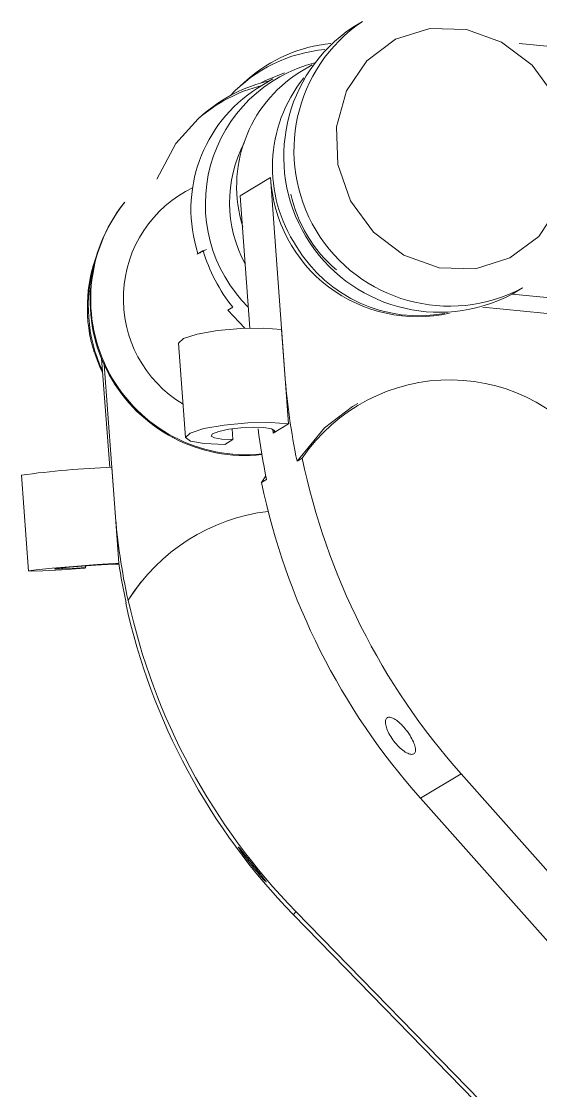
# Model space of a CAD drawing. Header units: millimetres. Extents: x 0 to 1189, y 0 to 841.
# Drawn here: x 357.12 to 360.36, y 450.86 to 457.53 of the extents above; entities that cross this region are included whole.
import ezdxf

# ---------------------------------------------------------------- set-up
doc = ezdxf.new("R2010")
doc.units = ezdxf.units.MM
doc.layers.get('0').update_dxf_attribs({"lineweight": 18})

msp = doc.modelspace()

# ---------------------------------------------------------------- linework, layer by layer
at = {"color": 7, "linetype": 'Continuous', "lineweight": 15}
for p, q in [((359.2487, 457.5332), (359.1852, 457.4951)), ((360.2261, 457.3949), (361.4262, 457.2788)), ((358.933, 457.2622), (358.8567, 457.2164)), ((358.5283, 457.1681), (358.4865, 457.1312)), ((358.6883, 457.1737), (358.5932, 457.1167)), ((358.2502, 456.9492), (358.2223, 456.9246)), ((358.6745, 456.5591), (358.4843, 456.445)), ((358.6745, 456.5591), (358.7635, 455.3329)), ((358.5443, 455.6191), (358.4843, 456.445)), ((357.7646, 456.4057), (357.7607, 456.4009)), ((358.2526, 456.1045), (358.2209, 456.0854)), ((360.1832, 455.8315), (360.2466, 455.8695)), ((361.0259, 455.7494), (360.1824, 455.831)), ((358.4382, 455.7502), (358.4065, 455.7312)), ((358.4065, 455.7312), (358.5134, 455.618)), ((360.8469, 455.6673), (359.9992, 455.7494)), ((358.7432, 455.6102), (358.7633, 455.3328)), ((358.1001, 455.5252), (358.1428, 454.9361)), ((357.5745, 455.4705), (357.5726, 455.4681)), ((357.6701, 454.7501), (357.619, 455.4285)), ((357.6344, 455.3925), (357.7041, 454.4692)), ((358.7633, 455.3328), (358.7635, 455.3329)), ((358.7633, 455.3328), (358.7859, 455.0212)), ((359.2183, 455.1485), (359.1866, 455.1295)), ((358.4337, 454.9907), (358.4385, 454.9242)), ((358.6893, 454.9875), (358.691, 454.9642)), ((358.691, 454.9642), (358.7859, 455.0212)), ((358.3878, 454.8937), (358.4385, 454.9242)), ((358.8712, 454.8083), (358.8395, 454.7893)), ((357.6828, 454.7508), (357.7041, 454.4692)), ((357.1186, 454.7016), (357.1638, 454.1034)), ((358.6448, 454.6971), (358.6176, 454.6562)), ((358.6176, 454.6562), (358.6493, 454.6752)), ((357.7041, 454.4692), (357.7041, 454.4692)), ((357.7041, 454.4692), (357.728, 454.1527)), ((357.5157, 454.1218), (357.5188, 454.1256)), ((357.5182, 454.1347), (357.5188, 454.1256)), ((357.7221, 454.1454), (357.728, 454.1527)), ((357.7221, 454.1456), (357.7221, 454.1454)), ((357.8651, 454.0335), (357.7842, 453.9196)), ((357.8671, 454.0359), (357.8651, 454.0335)), ((357.7862, 453.9221), (357.7842, 453.9196)), ((357.7706, 453.9027), (357.7725, 453.9051)), ((359.8634, 452.8374), (359.6098, 452.6853)), ((363.4281, 448.8261), (359.8634, 452.8374)), ((361.4599, 450.6034), (359.6098, 452.6853)), ((358.8324, 451.9783), (358.8168, 451.9589)), ((362.5251, 448.1947), (358.8324, 451.9783)), ((360.7323, 449.9962), (358.8168, 451.9589))]:
    msp.add_line(p, q, dxfattribs=at)
for points in [[(360.1683, 456.0575), (360.3477, 456.1918), (360.4745, 456.3796), (360.5363, 456.6027), (360.5272, 456.8391), (360.4479, 457.0658), (360.3063, 457.2605), (360.1163, 457.4042), (359.8963, 457.4829), (359.668, 457.4887), (359.4537, 457.4212), (359.2744, 457.287), (359.1476, 457.0992), (359.0857, 456.8761), (359.0949, 456.6397), (359.1741, 456.413), (359.3157, 456.2183), (359.5058, 456.0745), (359.7257, 455.9959), (359.954, 455.99), (360.1683, 456.0575)], [(358.6118, 457.1475), (358.6381, 457.1615), (358.7616, 457.2128)], [(357.9638, 456.5484), (358.0837, 456.7721), (358.2223, 456.9246)], [(358.7432, 455.6102), (358.6307, 455.6193), (358.4891, 455.6168), (358.3424, 455.6033), (358.2155, 455.5809), (358.1299, 455.5535), (358.1001, 455.5257), (358.1001, 455.5252)], [(359.1866, 455.1295), (359.0103, 454.9963), (358.8395, 454.7893)], [(358.7859, 455.0212), (358.6734, 455.0303), (358.5318, 455.0278), (358.3852, 455.0143), (358.2583, 454.9919), (358.1727, 454.9645), (358.1428, 454.9367), (358.1738, 454.9132), (358.2603, 454.8981), (358.3878, 454.8937)], [(358.4385, 454.9242), (358.3709, 454.9263), (358.3233, 454.9339), (358.3029, 454.9458), (358.3127, 454.9602), (358.3514, 454.9749), (358.413, 454.9877), (358.4881, 454.9966), (358.5653, 455.0002), (358.6328, 454.9981), (358.6805, 454.9905), (358.7009, 454.9786), (358.691, 454.9642)], [(357.728, 454.1527), (357.592, 454.1438), (357.4442, 454.1326), (357.3098, 454.121), (357.2114, 454.1111), (357.1658, 454.1045), (357.1806, 454.1022), (357.2534, 454.1048), (357.3718, 454.1117), (357.5157, 454.1218)], [(357.5188, 454.1256), (357.4364, 454.1199), (357.3695, 454.116), (357.3303, 454.1148), (357.3259, 454.1164), (357.3571, 454.1205), (357.4182, 454.1265), (357.4982, 454.1332), (357.5826, 454.1394), (357.6563, 454.1439), (357.7057, 454.1461), (357.7221, 454.1454)]]:
    msp.add_lwpolyline(points, dxfattribs=at)
for centre, radius, start, end in [((359.7914, 456.7276), 0.9713, 123.96759, 297.94812), ((359.728, 456.6896), 0.9713, 123.96732, 297.94839), ((359.1379, 456.4769), 0.9216, 95.46604, 131.40744), ((359.0964, 456.4395), 0.922, 95.21169, 136.78737), ((359.1765, 456.3938), 0.9095, 104.00863, 225.125), ((359.3057, 456.5025), 0.8433, 122.16788, 197.26767), ((359.5769, 456.6239), 0.8911, 141.35231, 213.80805), ((359.0708, 456.3614), 0.8936, 122.3072, 197.99169), ((358.8717, 456.2448), 0.9394, 102.46755, 131.42127), ((359.223, 456.4036), 0.805, 152.43211, 208.44601), ((359.5911, 456.6083), 0.9179, 183.07224, 282.54355), ((359.6376, 456.6354), 0.8554, 192.11879, 229.79698), ((358.5175, 455.794), 0.97, 141.27082, 276.08311), ((358.5213, 455.7988), 0.97, 141.27058, 275.80862), ((359.6, 456.5873), 0.891, 211.03005, 280.49224), ((358.48, 455.748), 0.9496, 159.36261, 197.14742), ((359.2313, 456.3916), 1.0199, 196.35017, 218.96121), ((358.4859, 455.7553), 0.9497, 163.57862, 204.89408), ((358.4825, 455.7506), 0.9502, 197.14622, 205.60706), ((362.9058, 455.6346), 4.1532, 184.16506, 191.7427), ((359.7934, 454.1808), 1.1155, 32.87408, 145.76439), ((362.7323, 455.5234), 4.1702, 187.33023, 191.73473), ((363.0668, 455.6853), 4.2863, 191.80631, 221.63881), ((357.8942, 449.0763), 5.6785, 92.13348, 97.85033), ((362.8132, 455.5332), 4.2863, 191.80631, 221.63881), ((361.6917, 454.7699), 3.9989, 184.31356, 192.27703), ((358.8022, 453.2852), 1.1991, 96.85133, 147.92226), ((361.6829, 454.7559), 4.0018, 188.68734, 192.27534), ((361.6957, 454.7729), 4.001, 192.27838, 224.30455), ((361.6801, 454.7535), 4.001, 192.27815, 224.30449)]:
    msp.add_arc(centre, radius, start, end, dxfattribs=at)
at = {"color": 8, "linetype": 'Continuous', "lineweight": 15}
for centre, radius, start, end in [((358.8436, 456.2204), 0.9392, 103.81341, 131.42283), ((358.5248, 455.8036), 0.7697, 115.74847, 238.94349)]:
    msp.add_arc(centre, radius, start, end, dxfattribs=at)
at = {"color": 7, "linetype": 'Continuous', "lineweight": 15}
for points, knots in [([(358.2209, 456.0854), (358.2207, 456.0853), (358.2171, 456.0831), (358.2135, 456.0807), (358.2183, 456.0823), (358.2326, 456.089), (358.2524, 456.0989), (358.2678, 456.1067), (358.274, 456.1099)], [0, 0, 0, 0, 0.00096992, 0.01598969, 0.03101585, 0.04623826, 0.0617959, 0.07237763, 0.07237763, 0.07237763, 0.07237763]), ([(359.5281, 453.101), (359.5183, 453.1135), (359.4988, 453.1384), (359.4669, 453.1681), (359.4374, 453.1875), (359.413, 453.1941), (359.3965, 453.187), (359.3895, 453.1672), (359.3931, 453.1368), (359.4069, 453.0995), (359.4297, 453.0596), (359.4591, 453.0216), (359.4917, 452.9898), (359.5237, 452.9676), (359.5511, 452.9576), (359.5708, 452.9607), (359.5803, 452.9764), (359.579, 453.0029), (359.567, 453.0374), (359.5486, 453.0718), (359.5338, 453.0929), (359.5281, 453.101)], [0, 0, 0, 0, 0.0341349, 0.0682698, 0.1023425, 0.1363732, 0.1703863, 0.204398, 0.2384142, 0.2724331, 0.3064876, 0.3406138, 0.3748285, 0.4090831, 0.443262, 0.4772699, 0.5111317, 0.5449934, 0.5790042, 0.6131873, 0.6348971, 0.6348971, 0.6348971, 0.6348971]), ([(358.4728, 452.3809), (358.4745, 452.3779), (358.4779, 452.3717), (358.4944, 452.3477), (358.5175, 452.316), (358.5457, 452.2793), (358.5757, 452.2419), (358.6041, 452.2082), (358.6282, 452.1809), (358.6372, 452.1716), (358.6418, 452.167)], [0, 0, 0, 0, 0.0340293, 0.0680622, 0.1020986, 0.1361718, 0.1703122, 0.2045482, 0.2388213, 0.2730193, 0.2730193, 0.2730193, 0.2730193]), ([(358.5607, 452.2743), (358.5509, 452.2866), (358.5312, 452.3113), (358.5051, 452.3442), (358.4856, 452.3684), (358.4743, 452.3816), (358.4738, 452.3809), (358.4737, 452.3807)], [0, 0, 0, 0, 0.0298305, 0.0596696, 0.0894536, 0.1191953, 0.137861, 0.137861, 0.137861, 0.137861]), ([(358.6471, 452.1628), (358.6472, 452.1627), (358.6493, 452.161), (358.6438, 452.169), (358.6302, 452.1869), (358.6074, 452.2157), (358.583, 452.2463), (358.5669, 452.2665), (358.5607, 452.2743)], [0, 0, 0, 0, 0.0018948, 0.0320215, 0.0621482, 0.0924081, 0.122817, 0.142133, 0.142133, 0.142133, 0.142133])]:
    msp.add_open_spline(points, degree=3, knots=knots, dxfattribs=at)

doc.saveas('drawing.dxf')
